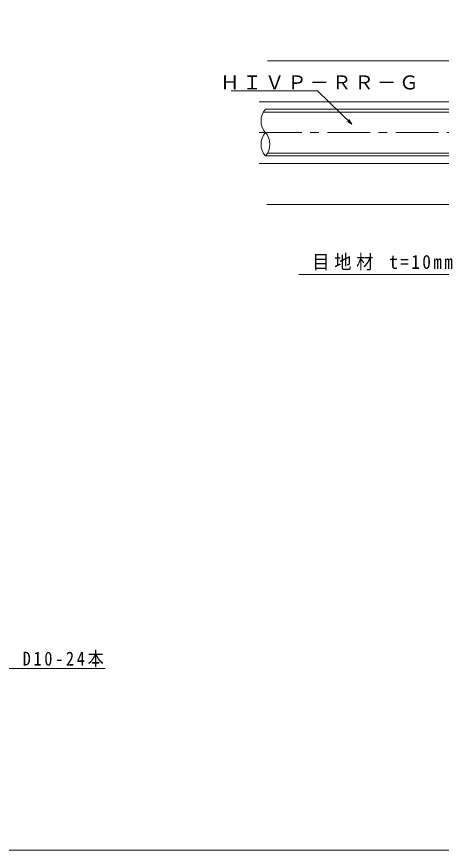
# Model space of a CAD drawing. Units: millimetres, scale not verified, with parts at other scales. Extents: x -2100 to 2100, y -1470 to 1470.
# Drawn here: x 295 to 1041, y -1470 to -8 of the extents above; entities that cross this region are included whole.
import ezdxf

# ---------------------------------------------------------------- set-up
doc = ezdxf.new("R2010")
doc.units = ezdxf.units.MM
doc.header["$LTSCALE"] = 15
doc.linetypes.add('CHAIN1', pattern=[8, 5, -1, 1, -1])
doc.layers.add('0-1_ブロック', color=7, linetype='Continuous', lineweight=9)
doc.layers.add('1-A', color=7, linetype='Continuous', lineweight=9)
doc.styles.add('ＭＳ ゴシック', font='')
doc.styles.get('ＭＳ ゴシック').set_extended_font_data('MS Gothic')

msp = doc.modelspace()

# ---------------------------------------------------------------- linework, layer by layer
at = {"layer": '0-1_ブロック'}
for p, q in [((671.97, -138.07), (823.41, -138.07)), ((823.41, -138.07), (883.42, -196.46)), ((883.42, -196.46), (878.51, -188.22)), ((883.42, -196.46), (875.05, -191.78)), ((1086.1, -459.92), (790.58, -459.92))]:
    msp.add_line(p, q, dxfattribs=at)
at = {"layer": '0-1_ブロック', "color": 3}
for p, q in [((721.25, -157.36), (1190.74, -157.36)), ((720.88, -265.36), (1190.74, -265.36)), ((734.54, -337.36), (1190.74, -337.36))]:
    msp.add_line(p, q, dxfattribs=at)
at = {"layer": '0-1_ブロック', "color": 4}
for p, q in [((1277.23, -175.17), (728.61, -175.17)), ((1277.23, -247.55), (735.58, -247.55))]:
    msp.add_line(p, q, dxfattribs=at)
at = {"layer": '0-1_ブロック', "color": 4, "linetype": 'CHAIN1'}
msp.add_line((720.74, -211.36), (1668.73, -211.36), dxfattribs=at)
at = {"layer": '0-1_ブロック', "color": 5}
msp.add_lwpolyline([(-2100, -1470), (2100, -1470), (2100, 1470)], dxfattribs=at)
at = {"layer": '0-1_ブロック', "color": 3}
msp.add_lwpolyline([(1190.74, -91.84), (1184.26, -85.36), (735.43, -85.36)], dxfattribs=at)
at = {"layer": '0-1_ブロック', "color": 4}
for points in [[(1278.5, -246.28), (1278.5, -176.43), (1272.5, -170.43), (732.1, -170.43)], [(1278.5, -246.28), (1272.5, -252.28), (732.1, -252.28)]]:
    msp.add_lwpolyline(points, dxfattribs=at)
for centre, start, end in [((754.97, -190.9), 138.18999, 221.81), ((754.97, -231.82), 138.18999, 221.81), ((709.22, -231.82), 318.18999, 41.81)]:
    msp.add_arc(centre, 30.7, start, end, dxfattribs=at)
at = {"layer": '1-A'}
msp.add_line((-1827.24, -1151.04), (450.48, -1151.04), dxfattribs=at)

# ---------------------------------------------------------------- texts
at = {"layer": '0-1_ブロック', "char_height": 24.63, "attachment_point": 7, "style": 'ＭＳ ゴシック'}
for s, insert in [('\\T1.17;ＨＩＶＰ－ＲＲ－Ｇ', (652.73, -136)), ('\\T1.28;\\W0.9;目地材\\~t=10mm', (814.1, -452.96))]:
    msp.add_mtext(s, dxfattribs=dict(at, insert=insert))
at = {"layer": '1-A', "insert": (305.91, -1148.72), "char_height": 24.51, "attachment_point": 7, "style": 'ＭＳ ゴシック'}
msp.add_mtext('\\T1.34;\\W0.85;D10-24本', dxfattribs=at)

doc.saveas('drawing.dxf')
